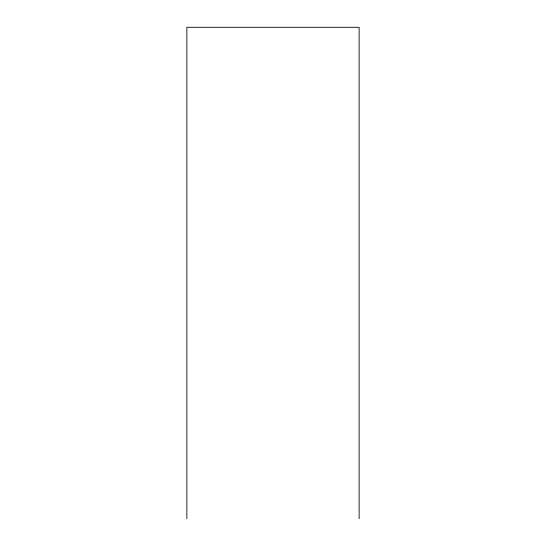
<?xml version="1.0" encoding="UTF-8"?>
<svg xmlns="http://www.w3.org/2000/svg" width="546" height="546" viewBox="0 0 546 546"><rect width="100%" height="100%" fill="white"/><g stroke="black" fill="none" stroke-linecap="round" stroke-linejoin="round"><path stroke-width="0.82" d="M359.138 518.7L359.138 27.3L186.862 27.3L186.862 518.7"/></g></svg>
